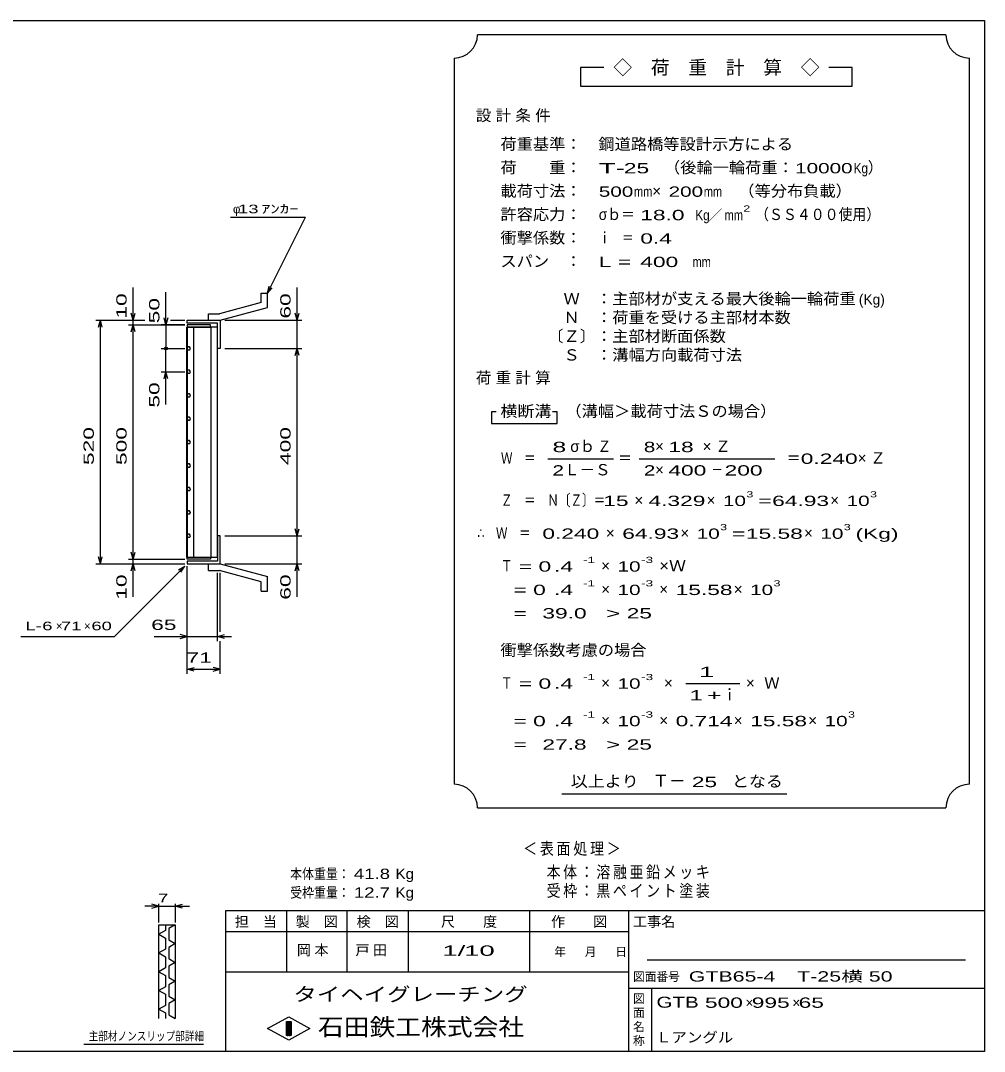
# Model space of a CAD drawing. Units: millimetres, scale not verified. Extents: x -1820 to 1731, y -1282 to 1054.
# Drawn here: x -326 to 1731, y -1146 to 1054 of the extents above; entities that cross this region are included whole.
import ezdxf
from ezdxf.enums import TextEntityAlignment as Align

# ---------------------------------------------------------------- set-up
doc = ezdxf.new("R2010")
doc.units = ezdxf.units.MM
doc.header["$LTSCALE"] = 10
for name, color, linetype, lineweight in [('0_2', 150, 'Continuous', 25), ('16', 3, 'Continuous', 25), ('19', 6, 'Continuous', 25), ('22', 4, 'Continuous', 25), ('24', 2, 'Continuous', 25), ('32', 4, 'Continuous', 25)]:
    doc.layers.add(name, color=color, linetype=linetype, lineweight=lineweight)
doc.styles.add('ベクトル', font='')
doc.styles.get('ベクトル').set_extended_font_data('ベクトル')

msp = doc.modelspace()

# ---------------------------------------------------------------- linework, layer by layer
at = {"layer": '0_2'}
for p, q in [((-1729, 1053.5), (1731, 1053.5)), ((1731, 1053.5), (1731, -1146.5)), ((1731, -846.5), (111, -846.5)), ((111, -846.5), (111, -1146.5)), ((241, -846.5), (241, -976.5)), ((371, -976.5), (371, -846.5)), ((501, -846.5), (501, -976.5)), ((761, -976.5), (761, -846.5)), ((971, -846.5), (971, -1146.5)), ((971, -891.5), (111, -891.5)), ((1691, -951.5), (1011, -951.5)), ((111, -976.5), (971, -976.5)), ((971, -1011.5), (1731, -1011.5)), ((1021, -1146.5), (1021, -1011.5)), ((201, -1097.5), (246, -1072.5)), ((246, -1072.5), (291, -1097.5)), ((246, -1122.5), (201, -1097.5)), ((241, -1082.5), (251, -1082.5)), ((241, -1112.5), (241, -1082.5)), ((241, -1082.5), (243, -1082.5)), ((243, -1082.5), (243, -1112.5)), ((245, -1112.5), (245, -1082.5)), ((245, -1082.5), (247, -1082.5)), ((291, -1097.5), (246, -1122.5)), ((247, -1082.5), (247, -1112.5)), ((249, -1112.5), (249, -1082.5)), ((249, -1082.5), (251, -1082.5)), ((251, -1082.5), (251, -1112.5)), ((251, -1082.5), (251, -1112.5)), ((251, -1112.5), (241, -1112.5)), ((243, -1112.5), (245, -1112.5)), ((247, -1112.5), (249, -1112.5)), ((1731, -1146.5), (-1729, -1146.5))]:
    msp.add_line(p, q, dxfattribs=at)
at = {"layer": '16'}
for p, q in [((28.3, -91.5), (28.3, 399.5)), ((28.3, 399.5), (29, 399.5)), ((79, 404), (29, 404)), ((29, 404), (29, 399.5)), ((29, 399.5), (79, 399.5)), ((29, 399.5), (29, -91.5)), ((94, 399.5), (29, 399.5)), ((42.5, 399.5), (42.5, -91.5)), ((79, 399.5), (79, 404)), ((80.5, -91.5), (80.5, 399.5)), ((94, -91.5), (94, 399.5)), ((30.85, 357.24), (29, 353.98)), ((29, 353.98), (30.9, 350.74)), ((34.6, 357.26), (30.85, 357.24)), ((36.5, 354), (34.6, 357.26)), ((34.65, 350.76), (36.5, 354.02)), ((30.9, 350.74), (34.65, 350.76)), ((30.85, 307.24), (29, 303.98)), ((29, 303.98), (30.9, 300.74)), ((34.6, 307.26), (30.85, 307.24)), ((30.9, 300.74), (34.65, 300.76)), ((36.5, 304), (34.6, 307.26)), ((34.65, 300.76), (36.5, 304.02)), ((30.85, 257.24), (29, 253.98)), ((29, 253.98), (30.9, 250.74)), ((34.6, 257.26), (30.85, 257.24)), ((30.9, 250.74), (34.65, 250.76)), ((36.5, 254), (34.6, 257.26)), ((34.65, 250.76), (36.5, 254.02)), ((30.85, 207.24), (29, 203.98)), ((29, 203.98), (30.9, 200.74)), ((34.6, 207.26), (30.85, 207.24)), ((30.9, 200.74), (34.65, 200.76)), ((36.5, 204), (34.6, 207.26)), ((34.65, 200.76), (36.5, 204.02)), ((30.85, 157.24), (29, 153.98)), ((34.6, 157.26), (30.85, 157.24)), ((36.5, 154), (34.6, 157.26)), ((34.65, 150.76), (36.5, 154.02)), ((29, 153.98), (30.9, 150.74)), ((30.9, 150.74), (34.65, 150.76)), ((30.85, 107.24), (29, 103.98)), ((29, 103.98), (30.9, 100.74)), ((34.6, 107.26), (30.85, 107.24)), ((30.9, 100.74), (34.65, 100.76)), ((36.5, 104), (34.6, 107.26)), ((34.65, 100.76), (36.5, 104.02)), ((30.85, 57.24), (29, 53.98)), ((29, 53.98), (30.9, 50.74)), ((34.6, 57.26), (30.85, 57.24)), ((30.9, 50.74), (34.65, 50.76)), ((36.5, 54), (34.6, 57.26)), ((34.65, 50.76), (36.5, 54.02)), ((30.85, 7.24), (29, 3.98)), ((29, 3.98), (30.9, 0.74)), ((34.6, 7.26), (30.85, 7.24)), ((30.9, 0.74), (34.65, 0.76)), ((36.5, 4), (34.6, 7.26)), ((34.65, 0.76), (36.5, 4.02)), ((30.85, -42.76), (29, -46.02)), ((34.6, -42.74), (30.85, -42.76)), ((36.5, -46), (34.6, -42.74)), ((29, -46.02), (30.9, -49.26)), ((30.9, -49.26), (34.65, -49.24)), ((34.65, -49.24), (36.5, -45.98)), ((29, -91.5), (28.3, -91.5)), ((29, -91.5), (79, -91.5)), ((29, -96), (29, -91.5)), ((29, -91.5), (94, -91.5)), ((79, -96), (29, -96)), ((79, -91.5), (79, -96))]:
    msp.add_line(p, q, dxfattribs=at)
at = {"layer": '19'}
for p, q in [((187, 472), (201, 472)), ((187, 452), (187, 472)), ((201, 441), (201, 472)), ((187, 452), (98, 428)), ((100, 414), (201, 441)), ((75, 428), (98, 428)), ((75, 414), (75, 428)), ((29, 408), (29, 414)), ((29, 414), (99, 414)), ((94, 408), (29, 408)), ((75, 414), (100, 414)), ((94, 354), (94, 408)), ((99, 414), (100, 413)), ((100, 413), (100, 354)), ((100, 354), (94, 354)), ((100, -46), (94, -46)), ((94, -46), (94, -100)), ((100, -105), (100, -46)), ((29, -100), (29, -106)), ((94, -100), (29, -100)), ((29, -106), (99, -106)), ((75, -106), (100, -106)), ((75, -120), (75, -106)), ((99, -106), (100, -105)), ((100, -106), (201, -133)), ((75, -120), (98, -120)), ((187, -144), (98, -120)), ((187, -164), (187, -144)), ((201, -164), (201, -133)), ((187, -164), (201, -164))]:
    msp.add_line(p, q, dxfattribs=at)
at = {"layer": '22'}
for p, q in [((122, 634), (282, 634)), ((201, 472), (282, 634)), ((-86, 414), (-86, 484)), ((201, 472), (204, 486.6)), ((264, 414), (264, 484)), ((-16, 404), (-16, 474)), ((201, 472), (211, 483)), ((-86, 414), (-90, 429)), ((-86, 414), (-82, 429)), ((-16, 404), (-20, 419)), ((-12, 419), (-16, 404)), ((264, 414), (260, 429)), ((264, 414), (268, 429)), ((-166, 414), (-61, 414)), ((-160, 399), (-156, 414)), ((-152, 399), (-156, 414)), ((-156, -106), (-156, 414)), ((-96, 414), (-61, 414)), ((-96, 404), (24, 404)), ((-90, 389), (-86, 404)), ((-86, 404), (-86, 414)), ((-82, 389), (-86, 404)), ((-86, -96), (-86, 404)), ((24, 404), (-26, 404)), ((-16, 404), (-16, 354)), ((-6, 414), (24, 414)), ((-6, 414), (24, 414)), ((110, 414), (274, 414)), ((264, 354), (264, 414)), ((-26, 354), (24, 354)), ((-16, 304), (-16, 354)), ((110, 354), (274, 354)), ((260, 339), (264, 354)), ((268, 339), (264, 354)), ((264, -46), (264, 354)), ((-26, 304), (24, 304)), ((-20, 289), (-16, 304)), ((-12, 289), (-16, 304)), ((-16, 234), (-16, 304)), ((264, -46), (260, -31)), ((264, -46), (268, -31)), ((110, -46), (274, -46)), ((264, -106), (264, -46)), ((-86, -96), (-90, -81)), ((-86, -96), (-82, -81)), ((-166, -106), (24, -106)), ((-156, -106), (-160, -91)), ((-156, -106), (-152, -91)), ((-96, -96), (24, -96)), ((-96, -106), (24, -106)), ((-90, -121), (-86, -106)), ((-86, -106), (-86, -96)), ((-82, -121), (-86, -106)), ((-86, -176), (-86, -106)), ((110, -106), (274, -106)), ((260, -121), (264, -106)), ((268, -121), (264, -106)), ((264, -176), (264, -106)), ((-126, -261), (24, -111)), ((11, -119), (24, -111)), ((16, -124), (24, -111)), ((29, -271), (29, -111)), ((29, -341), (29, -111)), ((94, -271), (94, -125)), ((100, -251), (100, -125)), ((-326, -261), (-126, -261)), ((-41, -261), (29, -261)), ((29, -261), (14, -257)), ((14, -265), (29, -261)), ((29, -261), (94, -261)), ((94, -261), (109, -257)), ((109, -265), (94, -261)), ((94, -261), (124, -261)), ((100, -341), (100, -271)), ((29, -331), (44, -327)), ((100, -331), (85, -327)), ((44, -335), (29, -331)), ((29, -331), (100, -331)), ((85, -335), (100, -331))]:
    msp.add_line(p, q, dxfattribs=at)
msp.add_circle((-16, 354), 3, dxfattribs=at)
at = {"layer": '24', "color": 4}
for p, q in [((1649, 1023.5), (649, 1023.5)), ((599, 973.5), (599, -576.5)), ((1699, -576.5), (1699, 973.5)), ((919, 953.5), (869, 953.5)), ((869, 953.5), (869, 913.5)), ((1449, 953.5), (1399, 953.5)), ((1449, 913.5), (1449, 953.5)), ((869, 913.5), (1449, 913.5)), ((689, 218.5), (679, 218.5)), ((679, 218.5), (679, 193.5)), ((819, 218.5), (809, 218.5)), ((819, 193.5), (819, 218.5)), ((679, 193.5), (819, 193.5)), ((799, 118.5), (939, 118.5)), ((994, 118.5), (1284, 118.5)), ((1094, -361.5), (1209, -361.5)), ((829, -596.5), (1309, -596.5)), ((649, -626.5), (1649, -626.5))]:
    msp.add_line(p, q, dxfattribs=at)
for centre, start, end in [((599, 1023.5), 270, 0), ((1699, 1023.5), 180, 270), ((599, -626.5), 0, 90), ((1699, -626.5), 90, 180)]:
    msp.add_arc(centre, 50, start, end, dxfattribs=at)
at = {"layer": '32'}
for p, q in [((-31, -836.5), (-46, -832.5)), ((-31, -871.5), (-31, -831.5)), ((4, -831.5), (4, -871.5)), ((4, -836.5), (19, -832.5)), ((-31, -836.5), (-61, -836.5)), ((-46, -840.5), (-31, -836.5)), ((-31, -836.5), (4, -836.5)), ((19, -840.5), (4, -836.5)), ((4, -836.5), (34, -836.5)), ((-31, -876.5), (4, -876.5)), ((-31, -1076.5), (-31, -876.5)), ((-17, -876.5), (-17, -888.5)), ((4, -876.5), (-10, -884.5)), ((4, -876.5), (4, -1076.5)), ((-17, -888.5), (-31, -896.5)), ((-31, -896.5), (-17, -904.5)), ((-10, -884.5), (-10, -908.5)), ((-17, -904.5), (-17, -928.5)), ((-10, -908.5), (4, -916.5)), ((4, -916.5), (-10, -924.5)), ((-17, -928.5), (-31, -936.5)), ((-31, -936.5), (-17, -944.5)), ((-17, -944.5), (-17, -968.5)), ((-10, -924.5), (-10, -948.5)), ((-10, -948.5), (4, -956.5)), ((4, -956.5), (-10, -964.5)), ((-10, -964.5), (-10, -988.5)), ((-17, -968.5), (-31, -976.5)), ((-31, -976.5), (-17, -984.5)), ((-17, -984.5), (-17, -1008.5)), ((-10, -988.5), (4, -996.5)), ((-17, -1008.5), (-31, -1016.5)), ((4, -996.5), (-10, -1004.5)), ((-10, -1004.5), (-10, -1028.5)), ((-31, -1016.5), (-17, -1024.5)), ((-17, -1024.5), (-17, -1048.5)), ((-10, -1028.5), (4, -1036.5)), ((-17, -1048.5), (-31, -1056.5)), ((4, -1036.5), (-10, -1044.5)), ((-10, -1044.5), (-10, -1068.5)), ((-31, -1056.5), (-17, -1064.5)), ((-17, -1064.5), (-17, -1076.5)), ((-10, -1068.5), (4, -1076.5)), ((64, -1131.5), (-191, -1131.5))]:
    msp.add_line(p, q, dxfattribs=at)

# ---------------------------------------------------------------- texts
at = {"layer": '0_2', "style": 'ベクトル'}
for s, height, p in [('担\u3000当', 21.99, (131, -869.5)), ('製\u3000図', 21.99, (261, -869.5)), ('検\u3000図', 21.99, (391, -869.5)), ('尺\u3000\u3000度', 21.99, (571, -869.5)), ('作\u3000\u3000図', 21.99, (806, -869.5)), ('工事名', 21.99, (981, -869.5)), ('年', 18.33, (813, -934)), ('月', 18.33, (878, -934)), ('日', 18.33, (943, -934)), ('図面番号', 18.33, (981, -987)), ('図', 18.33, (981, -1034)), ('面', 18.33, (981, -1064)), ('名', 18.33, (981, -1094)), ('称', 18.33, (981, -1124))]:
    msp.add_text(s, height=height, dxfattribs=at).set_placement(p, align=Align.MIDDLE_LEFT)
at = {"layer": '0_2', "color": 222, "style": 'ベクトル'}
for s, height, width, p in [('タイヘイグレーチング', 29.33, 1.25, (256, -1024.5)), ('石田鉄工株式会社', 36.66, 1.1, (308.5, -1094.5))]:
    msp.add_text(s, height=height, dxfattribs=dict(at, width=width)).set_placement(p, align=Align.MIDDLE_LEFT)
at = {"layer": '22', "color": 2, "style": 'ベクトル'}
for s, height, width, p in [(' 13 ', 18.33, 1.6, (127, 651.5)), ('ｱﾝｶｰ', 18.33, 1.6, (187, 651.5)), ('L-', 18.33, 1.6, (-316, -238.5)), (' 6 ', 18.33, 1.6, (-291, -238.5)), (' 71 ', 18.33, 1.6, (-251, -238.5)), (' 60 ', 18.33, 1.6, (-186, -238.5)), (' 65 ', 21.99, 1.65, (-61, -236)), (' 71 ', 21.99, 1.65, (14.5, -306)), ('本体重量：', 21.99, 0.85, (249, -767.5)), (' 41.8', 21.99, 1.35, (374, -767.5)), ('Kg', 21.99, 1.1, (474, -767.5)), ('受枠重量：', 21.99, 0.85, (249, -807.5)), (' 12.7', 21.99, 1.35, (374, -807.5)), ('Kg', 21.99, 1.1, (474, -807.5)), ('1/', 21.99, 2, (574, -931.5)), (' 10 ', 21.99, 2, (604, -931.5)), ('GTB65-4\u3000T-25横 50              ', 21.99, 1.55, (1100, -986.5)), ('GTB', 23.46, 1.4, (1031, -1041.5)), (' 500 ', 21.99, 1.65, (1121, -1042.5)), (' 995 ', 21.99, 1.65, (1221, -1042.5)), (' 65 ', 21.99, 1.65, (1321, -1042.5)), ('Ｌアングル', 21.99, 1.1, (1030, -1116.5))]:
    msp.add_text(s, height=height, dxfattribs=dict(at, width=width)).set_placement(p, align=Align.MIDDLE_LEFT)
for s, height, p in [('φ', 18.33, (127, 651.5)), ('×', 18.33, (-251, -238.5)), ('×', 18.33, (-191, -238.5)), ('×', 21.99, (1221, -1042.5)), ('×', 21.99, (1321, -1042.5))]:
    msp.add_text(s, height=height, dxfattribs=at).set_placement(p, align=Align.MIDDLE_LEFT)
at = {"layer": '22', "color": 2, "style": 'ベクトル', "width": 1.65}
for s, p in [(' 10 ', (-111, 404)), (' 60 ', (239, 404)), (' 50 ', (-41, 394)), (' 50 ', (-41, 214)), (' 520 ', (-181, 91.5)), (' 500 ', (-111, 91.5)), (' 400 ', (239, 91.5)), (' 10 ', (-111, -196)), (' 60 ', (239, -196))]:
    msp.add_text(s, height=21.99, rotation=90, dxfattribs=at).set_placement(p, align=Align.MIDDLE_LEFT)
at = {"layer": '22', "color": 2, "attachment_point": 4, "style": 'ベクトル'}
for s, insert, char_height in [('\\T1.2;\\W0.85;＜表面処理＞', (746.5, -715), 25.66), ('\\T1.19;\\W0.85;本体：溶融亜鉛メッキ', (796.5, -765), 25.66), ('\\T1.19;\\W0.85;受枠：黒ペイント塗装', (796.5, -805), 25.66), ('\\T1.25;岡本\u3000', (263.5, -931.5), 21.99), ('\\T1.25;戸田\u3000', (388.5, -931.5), 21.99)]:
    msp.add_mtext(s, dxfattribs=dict(at, insert=insert, char_height=char_height))
at = {"layer": '24', "style": 'ベクトル'}
for s, height, p in [('◇\u3000荷\u3000重\u3000計\u3000算\u3000◇', 29.33, (939, 953.5)), ('）', 24.19, (1482, 740)), ('×', 24.19, (1022, 690)), ('／', 21.99, (1141.5, 638.5)), ('(Kg)', 21.99, (1463, 458.5)), ('σｂ', 24.19, (847, 145)), ('×', 24.19, (1028, 145)), ('Ｌ－Ｓ', 24.19, (834, 95)), ('×', 24.19, (1028, 95)), ('×', 24.19, (984, 30)), ('×', 24.19, (1138, 30)), ('×', 24.19, (1402, 30)), ('×', 24.19, (923, -40)), ('×', 24.19, (1082, -40)), ('×', 24.19, (1346, -40)), ('×', 24.19, (913, -110)), ('×', 24.19, (913, -160)), ('×', 24.19, (1037, -160)), ('×', 24.19, (1196, -160)), ('Ｗ', 24.19, (1261, -360)), ('×', 24.19, (913, -360)), ('×', 24.19, (1047, -360)), ('ｉ', 24.19, (1170.5, -385)), ('×', 24.19, (1222, -360)), ('×', 24.19, (913, -440)), ('×', 24.19, (1037, -440)), ('×', 24.19, (1196, -440)), ('×', 24.19, (1355, -440)), ('Ｔ－', 25.66, (1023, -569))]:
    msp.add_text(s, height=height, dxfattribs=at).set_placement(p, align=Align.MIDDLE_LEFT)
for s, height, width, p in [('荷重基準：\u3000', 24.19, 1.05, (698, 790)), ('鋼道路橋等設計示方による', 24.19, 1.05, (907, 790)), ('荷\u3000\u3000重：\u3000', 24.19, 1.05, (698, 740)), ('T-', 21.99, 2, (908, 738.5)), (' 25 ', 21.99, 1.65, (948, 738.5)), ('（後輪一輪荷重：', 24.19, 1.05, (1047, 740)), ('10000', 21.99, 1.5, (1327, 738.5)), ('Kg', 21.99, 0.85, (1452, 738.5)), ('載荷寸法：\u3000', 24.19, 1.05, (698, 690)), ('\u3000（等分布負載）', 24.19, 1.05, (1171, 690)), ('500', 21.99, 1.5, (908, 688.5)), ('mm', 21.99, 0.8, (983, 688.5)), ('200', 21.99, 1.5, (1057, 688.5)), ('mm', 21.99, 0.8, (1132, 688.5)), ('許容応力：\u3000', 24.19, 1.05, (698, 640)), ('σｂ＝', 24.19, 0.9, (908, 640)), (' 18.0', 21.99, 1.65, (983, 638.5)), ('Kg', 21.99, 0.85, (1114, 638.5)), ('mm', 21.99, 0.8, (1176.5, 638.5)), ('2', 13.2, 1.5, (1216.5, 652.5)), ('（ＳＳ４００使用）', 24.19, 0.9, (1241.5, 640)), ('衝撃係数：\u3000', 24.19, 1.05, (698, 590)), ('ｉ\u3000＝', 24.19, 0.75, (908, 590)), (' 0.4', 21.99, 1.65, (983, 588.5)), ('スパン\u3000：\u3000', 24.19, 1.05, (698, 540)), ('L =', 21.99, 1.65, (908, 538.5)), (' 400 ', 21.99, 1.65, (983, 538.5)), ('mm', 21.99, 0.8, (1108, 538.5)), ('\u3000Ｗ\u3000：主部材が支える最大後輪一輪荷重', 24.19, 1.05, (798, 460)), ('\u3000Ｎ\u3000：荷重を受ける主部材本数', 24.19, 1.05, (798, 420)), ('〔Ｚ〕：主部材断面係数', 24.19, 1.05, (798, 380)), ('\u3000Ｓ\u3000：溝幅方向載荷寸法', 24.19, 1.05, (798, 340)), ('横断溝', 24.19, 1.1, (698, 220)), ('\u3000（溝幅＞載荷寸法Ｓの場合）', 24.19, 1.05, (802, 220)), ('8', 21.99, 1.8, (809, 143.5)), ('Ｚ', 24.19, 0.9, (905, 145)), ('8', 21.99, 1.5, (1004, 143.5)), (' 18 ', 21.99, 1.65, (1043, 143.5)), ('Ｗ\u3000＝', 24.19, 0.75, (699, 120)), ('＝', 24.19, 0.9, (949, 120)), ('＝', 24.19, 0.9, (1309, 120)), ('0.240', 21.99, 1.65, (1339, 118.5)), ('2', 21.99, 1.5, (809, 93.5)), ('2', 21.99, 1.5, (1004, 93.5)), (' 400 ', 21.99, 1.65, (1043, 93.5)), ('－', 24.19, 0.75, (1148, 95)), (' 200 ', 21.99, 1.65, (1163, 93.5)), ('Ｚ\u3000＝\u3000Ｎ〔Ｚ〕＝', 24.19, 0.75, (699, 30)), ('3', 13.2, 1.5, (1223, 42.5)), ('3', 13.2, 1.5, (1487, 42.5)), (' 15 ', 21.99, 1.65, (904, 28.5)), ('4.329', 21.99, 1.65, (1014, 28.5)), ('10', 21.99, 1.5, (1173, 28.5)), ('=', 21.99, 1.7, (1248, 28.5)), ('64.93', 21.99, 1.65, (1278, 28.5)), ('10', 21.99, 1.5, (1437, 28.5)), ('3', 13.2, 1.5, (1167, -27.5)), ('3', 13.2, 1.5, (1431, -27.5)), ('∴\u3000Ｗ\u3000＝', 24.19, 0.75, (649, -40)), (' 0.240', 21.99, 1.65, (774, -41.5)), ('64.93', 21.99, 1.65, (958, -41.5)), ('10', 21.99, 1.5, (1117, -41.5)), ('=', 21.99, 1.7, (1192, -41.5)), ('15.58', 21.99, 1.65, (1222, -41.5)), ('10', 21.99, 1.5, (1381, -41.5)), ('(Kg)', 21.99, 1.65, (1456, -41.5)), ('Ｔ', 24.19, 0.75, (699, -110)), (' = 0', 21.99, 1.65, (724, -111.5)), (' .4 ', 21.99, 1.65, (799, -111.5)), ('-1', 13.2, 1.65, (874, -97.5)), ('10', 21.99, 1.5, (948, -111.5)), ('-3', 13.2, 1.65, (998, -97.5)), ('×Ｗ', 24.19, 1.1, (1037, -110)), ('  = 0', 21.99, 1.65, (699, -161.5)), (' .4 ', 21.99, 1.65, (799, -161.5)), ('-1', 13.2, 1.65, (874, -147.5)), ('10', 21.99, 1.5, (948, -161.5)), ('-3', 13.2, 1.65, (998, -147.5)), ('15.58', 21.99, 1.65, (1072, -161.5)), ('10', 21.99, 1.5, (1231, -161.5)), ('3', 13.2, 1.5, (1281, -147.5)), ('  =', 21.99, 1.65, (699, -211.5)), (' 39.0', 21.99, 1.65, (774, -211.5)), ('>', 21.99, 1.7, (924, -211.5)), (' 25 ', 21.99, 1.65, (954, -211.5)), ('衝撃係数考慮の場合', 24.19, 1.05, (698, -290)), ('Ｔ', 24.19, 0.75, (699, -360)), (' = 0', 21.99, 1.65, (724, -361.5)), (' .4 ', 21.99, 1.65, (799, -361.5)), ('-1', 13.2, 1.65, (874, -347.5)), ('10', 21.99, 1.5, (948, -361.5)), ('-3', 13.2, 1.65, (998, -347.5)), ('  = 0', 21.99, 1.65, (699, -441.5)), (' .4 ', 21.99, 1.65, (799, -441.5)), ('-1', 13.2, 1.65, (874, -427.5)), ('10', 21.99, 1.5, (948, -441.5)), ('-3', 13.2, 1.65, (998, -427.5)), ('0.714', 21.99, 1.65, (1072, -441.5)), ('15.58', 21.99, 1.65, (1231, -441.5)), ('10', 21.99, 1.5, (1390, -441.5)), ('3', 13.2, 1.5, (1440, -427.5)), (' 27.8', 21.99, 1.65, (774, -491.5)), ('>', 21.99, 1.7, (924, -491.5)), (' 25 ', 21.99, 1.65, (954, -491.5)), ('  =', 21.99, 1.65, (699, -491.5)), ('以上より\u3000', 24.19, 1.1, (848, -570)), (' 25 ', 21.99, 1.65, (1093, -571.5)), ('となる', 24.19, 1.1, (1192, -570))]:
    msp.add_text(s, height=height, dxfattribs=dict(at, width=width)).set_placement(p, align=Align.MIDDLE_LEFT)
at = {"layer": '24', "attachment_point": 4, "style": 'ベクトル'}
for s, insert, char_height in [('\\T1.28;設計条件', (645.5, 850), 24.19), ('\\T1.28;荷重計算', (645.5, 290), 24.19), ('\\T1.42;×Ｚ', (1129.5, 145), 24.19), ('\\T1.42;×Ｚ', (1460.5, 120), 24.19), ('\\T1.25;\\W2;\\~1\\~', (1101.5, -336.5), 21.99), ('\\T1.33;\\W1.75;1+', (1101.5, -386.5), 21.99)]:
    msp.add_mtext(s, dxfattribs=dict(at, insert=insert, char_height=char_height))
at = {"layer": '32', "color": 2, "style": 'ベクトル'}
for s, width, p in [(' 7 ', 1.6, (-43.5, -819)), ('主部材ノンスリップ部詳細', 0.8, (-181, -1114))]:
    msp.add_text(s, height=18.33, dxfattribs=dict(at, width=width)).set_placement(p, align=Align.MIDDLE_LEFT)

doc.saveas('drawing.dxf')
